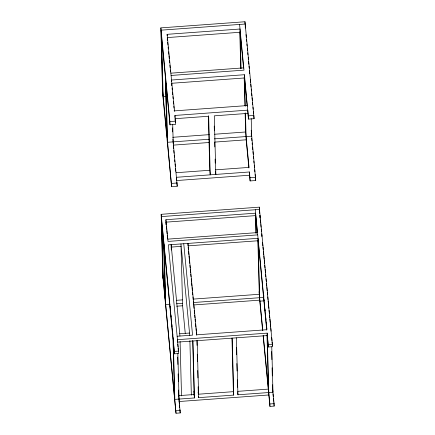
<?xml version="1.0" encoding="UTF-8"?>
<svg xmlns="http://www.w3.org/2000/svg" width="435" height="435" viewBox="0 0 435 435"><rect width="100%" height="100%" fill="white"/><g stroke="black" fill="none" stroke-linecap="round" stroke-linejoin="round"><path stroke-width="0.65" d="M172.923 139.26L177.224 186.256L171.613 186.664L162.592 92.981L160.863 27.883L244.976 21.75L254.083 118.69L248.477 119.098L247.836 110.131L174.941 115.449L174.99 117.401M167.165 35.632L167.127 34.327L240.028 29.014L241.082 68.632M167.214 37.584L240.115 32.266L243.556 68.007M170.868 73.172L243.769 67.86M171.091 75.462L243.986 70.144L239.587 24.442M248.477 119.098L244.426 74.717L171.531 80.029L171.564 81.334M171.667 85.303L171.618 83.286L244.513 77.968L247.227 106.135M165.659 96.396L163.168 96.581L161.608 37.992L169.971 124.823L175.577 124.415L174.941 115.449M247.401 105.564L174.5 110.876L167.127 34.327M175.028 118.701L208.669 116.248L210.23 174.837L209.79 170.264L208.338 115.721M247.923 113.388L214.281 115.84L215.836 174.424L215.526 171.162M169.971 124.823L169.884 121.566L175.49 121.158M248.39 115.846L253.996 115.438M172.733 137.302L209.186 134.643M214.585 134.246L245.634 131.984L245.133 113.127M171.613 186.664L167.567 142.278L208.947 139.26M214.352 138.868L251.68 136.144L251.212 118.635M173.26 145.127L209.708 142.468M214.433 142.125L246.161 139.809L245.449 112.986M176.148 172.717L209.79 170.264M215.396 169.857L249.043 167.404L245.634 131.984M251.207 130.228L255.726 180.53L250.12 180.938L249.483 171.972L176.583 177.29L176.653 179.894M176.67 180.541L249.57 175.229L249.483 171.972M171.526 183.412L177.137 182.999M250.033 177.687L255.639 177.279M194.135 394.523L178.714 395.649L180.21 412.945L176.006 413.25L162.804 276.149L161.162 214.308L259.293 207.152L272.56 346.695L268.351 346.999L267.144 334.433M166.05 224.868L165.914 219.713L255.639 213.172L256.171 233.242M167.785 239.136L257.504 232.594M257.727 234.878L168.008 241.42L165.914 219.713M171.08 247.096L181.139 246.362M258.124 240.751L188.029 245.862L187.963 243.421L196.761 334.819L266.856 329.708L255.307 209.746M164.49 279.335L163.288 279.422L161.776 222.464L172.994 338.995L174.511 395.959M176.333 300.329L182.401 299.889M193.194 299.101L259.309 294.277M176.006 413.25L165.708 304.554L169.916 304.25M176.621 303.76L182.656 303.32M193.586 302.521L263.844 297.399M176.686 306.202L182.722 305.762M193.651 304.962L259.7 300.15L258.058 238.309L168.334 244.851L178.567 351.105L178.633 353.541L174.424 353.851L173.326 342.427L174.843 399.384L194.467 397.954L192.95 340.996M259.967 301.134L264.17 300.83L264.061 299.688M179.72 333.759L189.535 333.047M177.137 336.25L192.558 335.124L183.755 243.725M268.351 346.999L267.188 333.134L177.464 339.675L177.529 342.117L267.253 335.575M174.424 353.851L174.359 351.409L178.567 351.105M268.286 344.558L272.495 344.254M198.148 392.201L198.344 394.219L233.388 391.663L231.964 338.093M237.597 391.359L268.438 389.107M198.561 396.502L198.675 397.644L233.72 395.089L232.203 338.131M237.706 392.5L237.929 394.784L272.973 392.229L271.766 346.798M179.307 403.533L179.111 401.516L268.83 394.975L267.188 333.134M175.941 410.809L180.144 410.504M274.072 403.653L274.137 406.094L269.934 406.399L269.869 403.963L274.072 403.653L272.517 387.46M245.982 34.555L246.243 37.252M246.438 39.275L246.629 41.298M246.89 43.995L247.085 46.018M247.281 48.04L247.542 50.737M247.732 52.76L247.928 54.783M248.189 57.48L248.385 59.503M248.581 61.525L248.836 64.222M249.032 66.245L249.228 68.268M249.462 70.704L249.685 72.988M250.315 79.583L250.576 82.28M250.772 84.303L251.033 87M251.223 89.023L251.419 91.045M251.615 93.068L251.876 95.765M252.072 97.788L252.327 100.485M252.523 102.508L252.719 104.53M252.98 107.227L253.175 109.25M253.366 111.273L253.627 113.97M253.822 115.993L254.083 118.69M260.163 217.935L259.907 215.309L259.978 218.017M260.347 219.909L260.668 223.198M260.793 224.514L261.049 227.146M261.239 229.12L261.489 231.752M261.68 233.725L261.941 236.444M262.522 242.458L262.843 245.818M262.974 247.162L263.235 249.853M263.36 251.196L263.686 254.557M263.817 255.9L264.137 259.26M264.268 260.603L264.529 263.289M264.719 265.306L264.98 267.998M265.111 269.341L265.432 272.701M265.562 274.045L265.823 276.731M266.013 278.748L266.274 281.44M266.47 283.451L266.726 286.143M266.856 287.486L267.182 290.846M267.308 292.19L267.568 294.881M267.764 296.893L268.02 299.584M268.15 300.928L268.477 304.288M268.602 305.631L268.863 308.323M269.058 310.334L269.379 313.695M269.51 315.038L269.771 317.729M269.896 319.072L270.222 322.433M270.352 323.776L270.673 327.136M270.804 328.479L271.065 331.171M271.652 337.288L271.978 340.648M272.103 341.992L272.43 345.352M251.196 133.485L251.327 134.834M251.653 138.189L251.908 140.88M252.104 142.898L252.3 144.909M252.49 146.927L252.751 149.618M252.947 151.63L253.203 154.322M253.398 156.339L253.594 158.351M253.85 161.042L254.045 163.06M254.241 165.072L254.497 167.763M254.692 169.78L254.888 171.792M255.144 174.484L255.34 176.501M255.535 178.513L255.726 180.53M264.496 304.185L264.692 306.202M264.948 308.888L265.143 310.9M265.399 313.586L265.595 315.603M265.79 317.615L265.981 319.633M266.242 322.319L266.438 324.331M266.693 327.017L266.889 329.034M272.517 389.243L272.778 391.94M272.968 393.963L273.229 396.655M273.425 398.678L273.686 401.374M273.816 402.723L274.137 406.094M257.346 232.714L255.698 215.613L165.98 222.154L166.235 224.786M258.009 239.603L266.726 330.132M246.161 139.809L248.874 167.975M249.57 175.229L250.12 180.938M259.053 291.646L262.811 330.682M263.262 335.385L269.869 403.963M259.7 300.15L262.615 330.393M263.131 335.766L268.308 389.532M268.83 394.975L269.934 406.399M233.388 391.663L233.72 395.089M188.154 247.205L188.415 249.891M188.545 251.234L188.866 254.595M188.997 255.938L189.323 259.298M189.448 260.647L189.709 263.333M189.905 265.35L190.16 268.036M190.291 269.379L190.617 272.74M190.742 274.088L191.003 276.774M191.199 278.791L191.454 281.478M191.585 282.821L191.911 286.181M192.042 287.53L192.362 290.89M192.493 292.233L192.749 294.919M192.944 296.936L193.205 299.623M193.336 300.971L193.657 304.331M193.787 305.674L194.043 308.361M194.238 310.378L194.565 313.738M194.69 315.081L194.951 317.767M195.081 319.116L195.337 321.802M195.532 323.819L195.859 327.18M195.984 328.523L196.245 331.209M196.375 332.558L196.631 335.244M167.279 38.258L167.475 40.281M167.671 42.304L167.932 45.001M168.122 47.023L168.318 49.046M168.579 51.743L168.84 54.44M168.97 55.789L169.226 58.486M169.422 60.508L169.617 62.531M169.878 65.228L170.139 67.925M170.33 69.948L170.525 71.971M171.618 83.286L171.809 85.298M172.07 87.979L172.26 89.991M172.456 92.002L172.711 94.683M172.907 96.695L173.103 98.707M173.358 101.393L173.619 104.074M173.81 106.086L174.005 108.097M174.201 110.109L174.326 111.447M175.087 119.337L175.392 122.512M173.326 145.796L173.587 148.476M173.777 150.488L174.038 153.174M174.228 155.186L174.424 157.198M174.68 159.879L174.875 161.891M175.071 163.903L175.327 166.583M175.522 168.595L175.778 171.281M176.855 182.45L177.224 186.256M160.863 27.883L169.884 121.566M189.752 335.331L180.955 243.932L182.597 305.772L185.25 333.324M193.814 391.163L194.467 397.954M162.728 92.008L167.127 137.71L165.566 79.121M179.938 336.043L171.14 244.644L171.281 250.022M166.36 226.102L166.676 229.392M166.806 230.708L167.122 233.997M167.247 235.313L167.562 238.603M177.725 344.134L177.986 346.825M178.116 348.169L178.437 351.529M170.112 306.267L170.302 308.279M170.563 310.971L170.759 312.988M170.95 315L171.145 317.017M171.406 319.709L171.597 321.721M171.858 324.412L172.053 326.429M172.309 329.116L172.505 331.133M172.7 333.15L172.891 335.162M173.152 337.854L173.347 339.871M161.162 214.308L174.359 351.409M179.437 404.876L179.693 407.568M179.889 409.585L180.21 412.945M162.962 275.991L165.382 301.129L163.864 244.171M271.652 351.507L271.87 359.642M272.082 367.782L272.299 375.916M272.533 384.73L272.642 388.803M267.014 335.537L268.487 390.94M263.789 295.365L263.822 296.724M261.778 234.731L261.816 236.085M259.619 213.487L259.51 209.436L161.38 216.592L163.027 278.433M259.293 207.152L259.347 209.17M257.879 240.713L259.358 296.11M255.459 215.575L255.932 233.203M249.478 71.378L249.532 73.401M245.302 28.101L245.193 24.034L161.081 30.167L162.815 95.265M244.976 21.75L245.03 23.784M244.426 74.717L245.269 106.254M244.182 77.441L244.932 105.721M239.783 31.739L240.767 68.779M236.412 337.826L237.929 394.784M236.422 347.282L236.624 354.742M236.857 363.557L237.053 371.012M237.287 379.831L237.488 387.286M214.232 126.085L214.357 130.799M214.662 142.245L214.787 146.959M215.113 159.079L215.222 163.12M197.158 340.687L198.675 397.644M196.919 340.648L197.044 345.395M197.278 354.21L197.479 361.67M197.713 370.484L197.909 377.944M198.142 386.758L198.344 394.219M192.7 340.502L194.168 395.747M189.894 340.708L191.346 395.154M180.085 341.421L181.531 395.872M172.711 124.361L173.228 143.822M172.483 127.874L172.592 131.914M177.839 353.644L179.111 401.516M177.692 357.086L177.888 364.481M178.138 373.893L178.339 381.408M178.567 390.026L178.731 396.073M167.252 38.932L167.29 40.276M166.007 83.694L167.567 142.278M165.349 76.837L166.909 135.426M164.196 247.597L165.708 304.554M163.647 241.887L165.159 298.845"/></g></svg>
